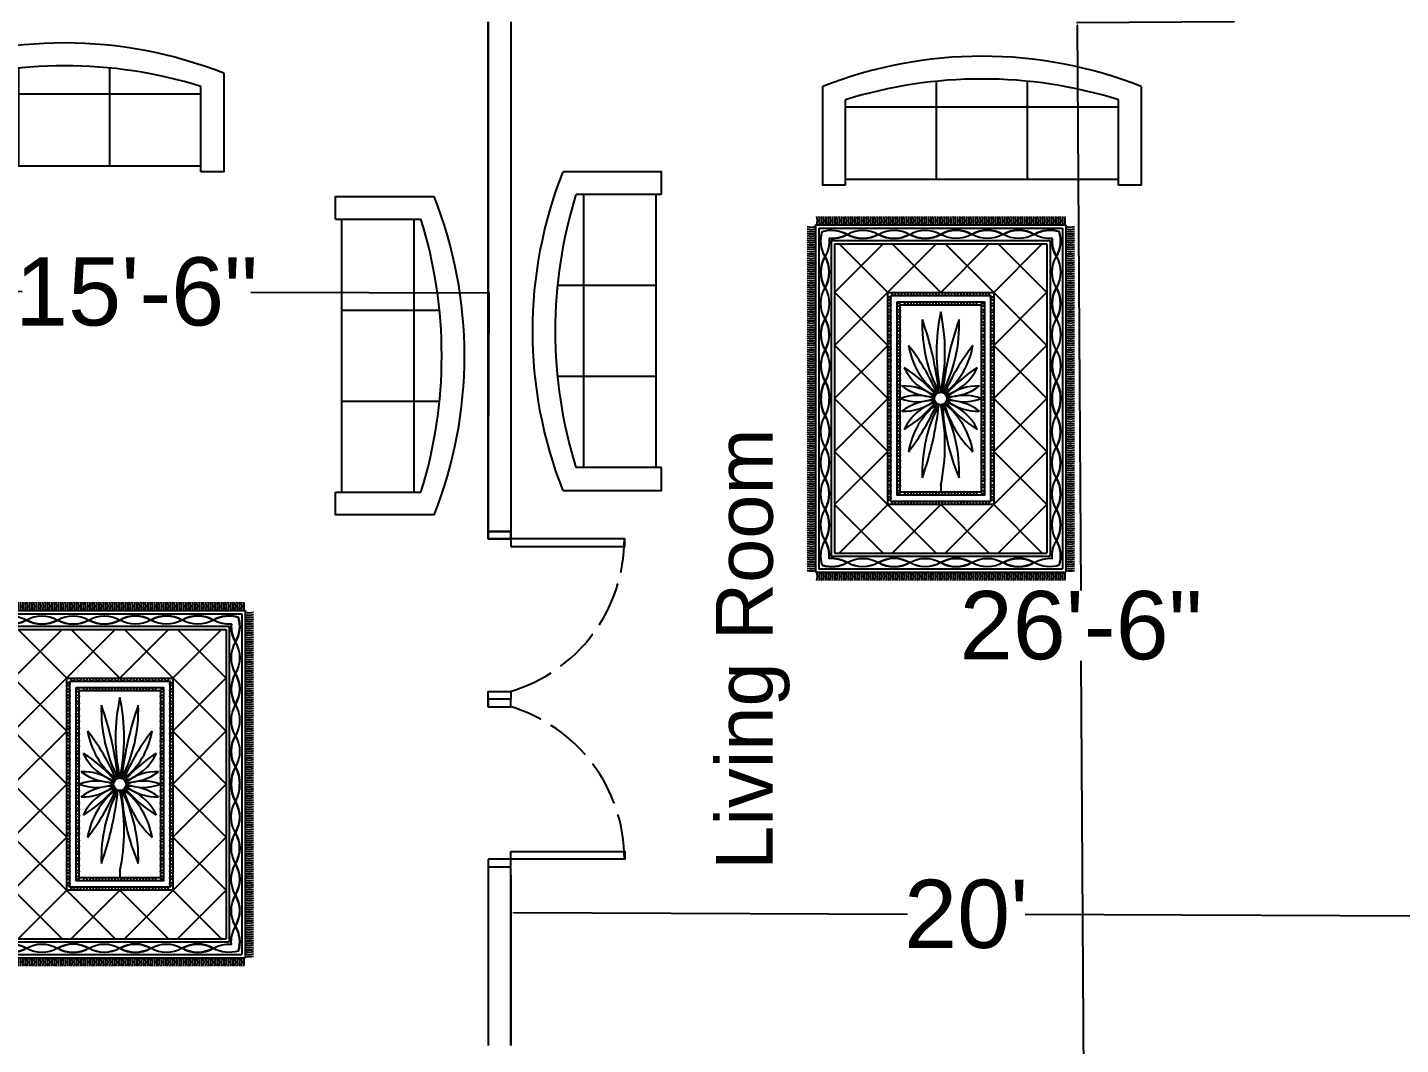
# Model space of a CAD drawing. Header units: inches. Extents: x -412 to 20037, y 548 to 16595.
# Drawn here: x 5353.7 to 5715.8, y 11722.6 to 11990.8 of the extents above; entities that cross this region are included whole.
import ezdxf

# ---------------------------------------------------------------- set-up
doc = ezdxf.new("R2010")
doc.units = ezdxf.units.IN
doc.header["$MEASUREMENT"] = 0
doc.linetypes.add('ACAD_ISO02W100', pattern=[15, 12, -3])
doc.layers.get('Defpoints').update_dxf_attribs({"color": 6})
for name, color, linetype in [('bed and sufa', 90, 'Continuous'), ('RA-AP-02$0$FLPT', 30, 'Continuous'), ('www.linecad.com', 7, 'Continuous')]:
    doc.layers.add(name, color=color, linetype=linetype)
doc.styles.get("Standard").update_dxf_attribs({"font": 'arial.ttf'})
doc.dimstyles.new('Copy of civil layout', dxfattribs={"dimtxt": 18, "dimasz": 0.625, "dimexe": 0.18, "dimexo": 0.0625, "dimgap": 0.09, "dimtad": 0, "dimtih": 1, "dimtoh": 1, "dimdec": 1, "dimzin": 0, "dimdsep": 46, "dimlunit": 4, "dimtxsty": 'Standard', "dimcen": 0.09, "dimclrd": 6, "dimclre": 256, "dimclrt": 256, "dimadec": 0, "dimazin": 0, "dimtfac": 1.5, "dimtdec": 1, "dimtofl": 0, "dimtmove": 0, "dimatfit": 0, "dimfxl": 1, "dimtolj": 1, "dimtzin": 0, "dimlwe": -1, "dimarcsym": 0})

# ---------------------------------------------------------------- blocks, each defined once
blk = doc.blocks.new('Sofa - Roundback 7 ft.')
at = {"linetype": 'Continuous'}
for p, q in [((-12.00002, -32.4421), (-12.00003, -6.5971)), ((11.99997, -32.4421), (11.99998, -6.5971)), ((-36.000027, -34), (-36.000027, -11.4696)), ((-35.999844, -13.3819), (35.9998, -13.3819)), ((35.99998, -34), (35.99998, -11.4696)), ((-36.000027, -32.4421), (35.99998, -32.4421))]:
    blk.add_line(p, q, dxfattribs=at)
for points in [[(-36.000027, -34), (-42.000027, -34), (-42.000027, -8)], [(41.99998, -8), (41.99998, -34), (35.99998, -34)]]:
    blk.add_lwpolyline(points, dxfattribs=at)
for centre, radius, start, end in [((0, -114.25), 114.25, 68.43141, 111.5686), ((-0.00001, -127.1968), 121.1968, 72.72033, 107.2797)]:
    blk.add_arc(centre, radius, start, end, dxfattribs=at)
blk = doc.blocks.new('A$C4AB51BEB')
at = {"layer": 'RA-AP-02$0$FLPT', "color": 44}
for p, q in [((1.557, -3.475), (-1.555, -3.475)), ((-1.555, -3.475), (-1.555, -5.719)), ((1.527, -3.505), (-1.525, -3.505)), ((-1.525, -3.505), (-1.525, -5.689)), ((1.527, -3.505), (1.527, -5.689)), ((1.557, -3.475), (1.557, -5.719)), ((1.415, -3.617), (-1.413, -3.617)), ((-1.413, -3.617), (-1.413, -5.577)), ((-1.384, -3.646), (-1.384, -5.548)), ((1.386, -3.646), (-1.384, -3.646)), ((1.386, -3.646), (1.386, -5.548)), ((1.415, -3.617), (1.415, -5.577)), ((1.415, -5.577), (-1.413, -5.577)), ((1.386, -5.548), (-1.384, -5.548)), ((1.557, -5.719), (-1.555, -5.719)), ((1.527, -5.689), (-1.525, -5.689))]:
    blk.add_line(p, q, dxfattribs=at)
at = {"layer": 'RA-AP-02$0$FLPT', "color": 41}
for p, q in [((-1.384, -4.556), (-0.474, -3.646)), ((-1.384, -4.081), (-0.949, -3.646)), ((-1.384, -3.687), (-0.95, -4.122)), ((-0.95, -3.646), (-0.474, -4.122)), ((-0.475, -3.646), (0.001, -4.122)), ((-0.474, -4.122), (0.001, -3.646)), ((0, -3.646), (0.476, -4.122)), ((0.001, -4.122), (0.477, -3.646)), ((0.475, -3.646), (1.386, -4.556)), ((0.476, -4.122), (0.952, -3.646)), ((0.951, -3.646), (1.386, -4.081)), ((0.951, -4.122), (1.386, -3.687)), ((-1.384, -4.162), (-0.95, -4.597)), ((0.951, -4.597), (1.386, -4.162)), ((-1.384, -5.032), (-0.95, -4.597)), ((-1.384, -4.638), (-0.474, -5.548)), ((-0.778, -4.597), (-0.838, -4.597)), ((0.475, -5.548), (1.386, -4.638)), ((0.951, -4.597), (1.386, -5.032)), ((-1.384, -5.507), (-0.95, -5.072)), ((-1.384, -5.113), (-0.949, -5.548)), ((-0.95, -5.548), (-0.474, -5.072)), ((-0.475, -5.548), (0.001, -5.072)), ((-0.474, -5.072), (0.001, -5.548)), ((0, -5.548), (0.476, -5.072)), ((0.001, -5.072), (0.477, -5.548)), ((0.476, -5.072), (0.952, -5.548)), ((0.951, -5.072), (1.386, -5.507)), ((0.951, -5.548), (1.386, -5.113))]:
    blk.add_line(p, q, dxfattribs=at)
at = {"layer": 'RA-AP-02$0$FLPT', "color": 32}
for points in [[(-1.494, -3.536, -0.208244), (-1.272, -3.561, -0.263825), (-0.992, -3.561, -0.268498), (-0.712, -3.561, -0.269722), (-0.434, -3.561, -0.27001), (-0.154, -3.562, -0.246548), (0.155, -3.562, -0.270557), (0.435, -3.562, -0.269731), (0.713, -3.561, -0.268499), (0.993, -3.561, -0.266842), (1.272, -3.561, -0.209919), (1.496, -3.536, -0.209919), (1.471, -3.76, -0.266842), (1.471, -4.039, -0.269051), (1.471, -4.32, -0.268413), (1.471, -4.597, -0.268413), (1.471, -4.874, -0.269051), (1.471, -5.155, -0.265332), (1.471, -5.435, -0.209385), (1.496, -5.658, -0.209385), (1.273, -5.633, -0.265334), (0.993, -5.633, -0.268499), (0.713, -5.633, -0.269684), (0.435, -5.632, -0.268998), (0.154, -5.632, -0.245476), (-0.154, -5.632, -0.268499), (-0.434, -5.633, -0.269722), (-0.712, -5.633, -0.268498), (-0.992, -5.633, -0.265334), (-1.272, -5.633, -0.208778), (-1.494, -5.658, -0.210272), (-1.469, -5.434, -0.266842), (-1.469, -5.155, -0.268499), (-1.469, -4.875, -0.266891), (-1.469, -4.597, -0.268413), (-1.469, -4.32, -0.270563), (-1.469, -4.039, -0.267396), (-1.469, -3.76, -0.210272), (-1.494, -3.536, -1.098641)], [(-1.494, -3.536, 0.209738), (-1.469, -3.759, -0.267949), (-1.469, -4.039, 0.267949), (-1.469, -4.319, -0.26897), (-1.469, -4.597, -0.265575)], [(-1.469, -4.597, -0.26897), (-1.469, -4.319, 0.267949), (-1.469, -4.039, -0.267949), (-1.469, -3.759, 0.150864), (-1.432, -3.598, 0.149963), (-1.272, -3.561, -0.267949), (-0.992, -3.561, 0.267949), (-0.712, -3.561, -0.271815), (-0.435, -3.562, -0.265575)], [(-1.494, -3.536, -0.208244), (-1.272, -3.561, 0.267949), (-0.992, -3.561, -0.267949), (-0.712, -3.561, 0.267091), (-0.435, -3.562)], [(1.434, -3.598, -0.151457), (1.272, -3.561, -0.265333), (0.993, -3.561, -0.267949), (0.713, -3.561, -0.265582), (0.435, -3.561, -0.270489), (0.154, -3.562, -0.241137), (-0.154, -3.562, -0.267949), (-0.434, -3.562, -0.263498), (-0.712, -3.561, -0.267949), (-0.992, -3.561, -0.265891), (-1.272, -3.561, -0.153264), (-1.432, -3.598, -0.151385), (-1.469, -3.76, -0.267396), (-1.469, -4.039, -0.270564), (-1.469, -4.32, -0.268413), (-1.469, -4.597, -0.268413), (-1.469, -4.874, -0.268502), (-1.469, -5.155, -0.263825), (-1.469, -5.435, -0.150864), (-1.432, -5.596, -0.149963), (-1.272, -5.633, -0.265333), (-0.993, -5.633, -0.268499), (-0.712, -5.633, -0.263498), (-0.434, -5.632, -0.267949), (-0.154, -5.632, -0.237901), (0.154, -5.632, -0.268499), (0.435, -5.632, -0.265012), (0.712, -5.633, -0.268508), (0.993, -5.633, -0.265886), (1.273, -5.633, -0.154219), (1.434, -5.596, -0.15417), (1.471, -5.435, -0.267396), (1.471, -5.155, -0.268499), (1.471, -4.875, -0.266895), (1.471, -4.597, -0.26897), (1.471, -4.319, -0.272074), (1.471, -4.039, -0.267396), (1.471, -3.76, -0.151457), (1.434, -3.598, -0.795022)], [(-0.435, -3.562, -0.000516), (-0.434, -3.562, 0.267949), (-0.154, -3.562, -0.144878), (0, -3.525, -0.144878)], [(-0.435, -3.562, 0.000516), (-0.434, -3.561, -0.267949), (-0.154, -3.561, 0.144878), (0, -3.599)], [(0.435, -3.562, -0.000516), (0.435, -3.561, 0.267949), (0.155, -3.561, -0.144878), (0, -3.599)], [(0.435, -3.562, 0.000516), (0.435, -3.562, -0.267949), (0.155, -3.562, 0.144878), (0, -3.525, 0.144878)], [(1.434, -3.598, -0.150936), (1.273, -3.561, 0.267949), (0.993, -3.561, -0.267949), (0.713, -3.561, 0.271815), (0.435, -3.562, 0.267091), (0.713, -3.561, -0.267949), (0.993, -3.561, 0.267949), (1.273, -3.561, -0.209385), (1.496, -3.536, 0.209385)], [(1.496, -3.536, -0.209385), (1.471, -3.759, 0.267949), (1.471, -4.039, -0.267949), (1.471, -4.319, 0.26897), (1.471, -4.597, 0.265575)], [(1.434, -3.598, 0.150936), (1.471, -3.759, -0.267949), (1.471, -4.039, 0.267949), (1.471, -4.319, -0.26897), (1.471, -4.597, -0.265575)], [(-1.494, -5.658, -0.209738), (-1.469, -5.435, 0.267949), (-1.469, -5.155, -0.267949), (-1.469, -4.875, 0.26897), (-1.469, -4.597, 0.265575)], [(-1.469, -4.597, 0.26897), (-1.469, -4.875, -0.267949), (-1.469, -5.155, 0.267949), (-1.469, -5.435, -0.150864), (-1.432, -5.596, -0.149963), (-1.272, -5.633, 0.267949), (-0.992, -5.633, -0.267949), (-0.712, -5.633, 0.271815), (-0.435, -5.632, 0.265575)], [(1.434, -5.596, -0.150936), (1.471, -5.435, 0.267949), (1.471, -5.155, -0.267949), (1.471, -4.875, 0.26897), (1.471, -4.597, 0.265575)], [(1.496, -5.658, 0.209385), (1.471, -5.435, -0.267949), (1.471, -5.155, 0.267949), (1.471, -4.875, -0.26897), (1.471, -4.597, -0.265575)], [(-1.494, -5.658, 0.208244), (-1.272, -5.633, -0.267949), (-0.992, -5.633, 0.267949), (-0.712, -5.633, -0.267091), (-0.435, -5.632)], [(-0.435, -5.632, -0.000516), (-0.434, -5.633, 0.267949), (-0.154, -5.633, -0.144878), (0, -5.595)], [(-0.435, -5.632, 0.000516), (-0.434, -5.632, -0.267949), (-0.154, -5.632, 0.144878), (0, -5.669, 0.144878)], [(0.435, -5.632, -0.000516), (0.435, -5.632, 0.267949), (0.155, -5.632, -0.144878), (0, -5.669, -0.144878)], [(1.434, -5.596, 0.150936), (1.273, -5.633, -0.267949), (0.993, -5.633, 0.267949), (0.713, -5.633, -0.271815), (0.435, -5.632, -0.267091), (0.713, -5.633, 0.267949), (0.993, -5.633, -0.267949), (1.273, -5.633, 0.209385), (1.496, -5.658, -0.209385)]]:
    blk.add_lwpolyline(points, format="xyb", dxfattribs=at)
at = {"layer": 'RA-AP-02$0$FLPT', "color": 44}
for points in [[(0.951, -4.122), (0.951, -5.072), (-0.95, -5.072), (-0.95, -4.122)], [(0.923, -4.15), (0.923, -5.044), (-0.922, -5.044), (-0.922, -4.15)], [(0.867, -4.206), (0.867, -4.988), (-0.866, -4.988), (-0.866, -4.206)], [(0.839, -4.234), (0.839, -4.96), (-0.838, -4.96), (-0.838, -4.234)]]:
    blk.add_lwpolyline(points, close=True, dxfattribs=at)
at = {"layer": 'RA-AP-02$0$FLPT', "color": 41}
for centre, radius in [((-0.936, -4.176), 0.014), ((-0.895, -4.136), 0.014), ((-0.839, -4.136), 0.014), ((-0.783, -4.136), 0.014), ((-0.727, -4.136), 0.014), ((-0.671, -4.136), 0.014), ((-0.615, -4.136), 0.014), ((-0.559, -4.136), 0.014), ((-0.503, -4.136), 0.014), ((-0.447, -4.136), 0.014), ((-0.391, -4.136), 0.014), ((-0.335, -4.136), 0.014), ((-0.279, -4.136), 0.014), ((-0.223, -4.136), 0.014), ((-0.167, -4.136), 0.014), ((-0.111, -4.136), 0.014), ((-0.055, -4.136), 0.014), ((0.001, -4.136), 0.014), ((0.057, -4.136), 0.014), ((0.113, -4.136), 0.014), ((0.169, -4.136), 0.014), ((0.225, -4.136), 0.014), ((0.281, -4.136), 0.014), ((0.337, -4.136), 0.014), ((0.393, -4.136), 0.014), ((0.449, -4.136), 0.014), ((0.505, -4.136), 0.014), ((0.561, -4.136), 0.014), ((0.617, -4.136), 0.014), ((0.673, -4.136), 0.014), ((0.729, -4.136), 0.014), ((0.785, -4.136), 0.014), ((0.841, -4.136), 0.014), ((0.897, -4.136), 0.014), ((0.937, -4.176), 0.014), ((-0.936, -4.232), 0.014), ((-0.936, -4.288), 0.014), ((-0.852, -4.288), 0.014), ((-0.839, -4.22), 0.014), ((-0.783, -4.22), 0.014), ((-0.727, -4.22), 0.014), ((-0.671, -4.22), 0.014), ((-0.615, -4.22), 0.014), ((-0.559, -4.22), 0.014), ((-0.503, -4.22), 0.014), ((-0.447, -4.22), 0.014), ((-0.391, -4.22), 0.014), ((-0.335, -4.22), 0.014), ((-0.279, -4.22), 0.014), ((-0.223, -4.22), 0.014), ((-0.167, -4.22), 0.014), ((-0.111, -4.22), 0.014), ((-0.055, -4.22), 0.014), ((0.001, -4.22), 0.014), ((0.057, -4.22), 0.014), ((0.113, -4.22), 0.014), ((0.169, -4.22), 0.014), ((0.225, -4.22), 0.014), ((0.281, -4.22), 0.014), ((0.337, -4.22), 0.014), ((0.393, -4.22), 0.014), ((0.449, -4.22), 0.014), ((0.505, -4.22), 0.014), ((0.561, -4.22), 0.014), ((0.617, -4.22), 0.014), ((0.673, -4.22), 0.014), ((0.729, -4.22), 0.014), ((0.785, -4.22), 0.014), ((0.841, -4.22), 0.014), ((0.853, -4.288), 0.014), ((0.937, -4.232), 0.014), ((0.937, -4.288), 0.014), ((-0.936, -4.344), 0.014), ((-0.936, -4.4), 0.014), ((-0.852, -4.344), 0.014), ((-0.852, -4.4), 0.014), ((0.853, -4.344), 0.014), ((0.853, -4.4), 0.014), ((0.937, -4.344), 0.014), ((0.937, -4.4), 0.014), ((-0.936, -4.456), 0.014), ((-0.936, -4.512), 0.014), ((-0.852, -4.456), 0.014), ((-0.852, -4.512), 0.014), ((0, -4.597), 0.056), ((0.853, -4.456), 0.014), ((0.853, -4.512), 0.014), ((0.937, -4.456), 0.014), ((0.937, -4.512), 0.014), ((-0.936, -4.568), 0.014), ((-0.936, -4.624), 0.014), ((-0.936, -4.68), 0.014), ((-0.852, -4.568), 0.014), ((-0.852, -4.624), 0.014), ((-0.852, -4.68), 0.014), ((0.853, -4.568), 0.014), ((0.853, -4.624), 0.014), ((0.853, -4.68), 0.014), ((0.937, -4.568), 0.014), ((0.937, -4.624), 0.014), ((0.937, -4.68), 0.014), ((-0.936, -4.736), 0.014), ((-0.936, -4.792), 0.014), ((-0.852, -4.736), 0.014), ((-0.852, -4.792), 0.014), ((0.853, -4.736), 0.014), ((0.853, -4.792), 0.014), ((0.937, -4.736), 0.014), ((0.937, -4.792), 0.014), ((-0.936, -4.848), 0.014), ((-0.936, -4.904), 0.014), ((-0.852, -4.848), 0.014), ((-0.852, -4.904), 0.014), ((0.853, -4.848), 0.014), ((0.853, -4.904), 0.014), ((0.937, -4.848), 0.014), ((0.937, -4.904), 0.014), ((-0.936, -4.96), 0.014), ((-0.936, -5.016), 0.014), ((-0.839, -4.974), 0.014), ((-0.783, -4.974), 0.014), ((-0.727, -4.974), 0.014), ((-0.671, -4.974), 0.014), ((-0.615, -4.974), 0.014), ((-0.559, -4.974), 0.014), ((-0.503, -4.974), 0.014), ((-0.447, -4.974), 0.014), ((-0.391, -4.974), 0.014), ((-0.335, -4.974), 0.014), ((-0.279, -4.974), 0.014), ((-0.223, -4.974), 0.014), ((-0.167, -4.974), 0.014), ((-0.111, -4.974), 0.014), ((-0.055, -4.974), 0.014), ((0.001, -4.974), 0.014), ((0.057, -4.974), 0.014), ((0.113, -4.974), 0.014), ((0.169, -4.974), 0.014), ((0.225, -4.974), 0.014), ((0.281, -4.974), 0.014), ((0.337, -4.974), 0.014), ((0.393, -4.974), 0.014), ((0.449, -4.974), 0.014), ((0.505, -4.974), 0.014), ((0.561, -4.974), 0.014), ((0.617, -4.974), 0.014), ((0.673, -4.974), 0.014), ((0.729, -4.974), 0.014), ((0.785, -4.974), 0.014), ((0.841, -4.974), 0.014), ((0.937, -4.96), 0.014), ((0.937, -5.016), 0.014), ((-0.895, -5.058), 0.014), ((-0.839, -5.058), 0.014), ((-0.783, -5.058), 0.014), ((-0.727, -5.058), 0.014), ((-0.671, -5.058), 0.014), ((-0.615, -5.058), 0.014), ((-0.559, -5.058), 0.014), ((-0.503, -5.058), 0.014), ((-0.447, -5.058), 0.014), ((-0.391, -5.058), 0.014), ((-0.335, -5.058), 0.014), ((-0.279, -5.058), 0.014), ((-0.223, -5.058), 0.014), ((-0.167, -5.058), 0.014), ((-0.111, -5.058), 0.014), ((-0.055, -5.058), 0.014), ((0.001, -5.058), 0.014), ((0.057, -5.058), 0.014), ((0.113, -5.058), 0.014), ((0.169, -5.058), 0.014), ((0.225, -5.058), 0.014), ((0.281, -5.058), 0.014), ((0.337, -5.058), 0.014), ((0.393, -5.058), 0.014), ((0.449, -5.058), 0.014), ((0.505, -5.058), 0.014), ((0.561, -5.058), 0.014), ((0.617, -5.058), 0.014), ((0.673, -5.058), 0.014), ((0.729, -5.058), 0.014), ((0.785, -5.058), 0.014), ((0.841, -5.058), 0.014), ((0.897, -5.058), 0.014)]:
    blk.add_circle(centre, radius, dxfattribs=at)
for centre, radius, start, end in [((-1.401, -3.438), 0.143, 164.8107, 195.1893), ((-1.381, -3.438), 0.143, 164.8107, 195.1893), ((-1.361, -3.438), 0.143, 164.8107, 195.1893), ((-1.341, -3.438), 0.143, 164.8107, 195.1893), ((-1.321, -3.438), 0.143, 164.8107, 195.1893), ((-1.301, -3.438), 0.143, 164.8107, 195.1893), ((-1.281, -3.438), 0.143, 164.8107, 195.1893), ((-1.261, -3.438), 0.143, 164.8107, 195.1893), ((-1.241, -3.438), 0.143, 164.8107, 195.1893), ((-1.221, -3.438), 0.143, 164.8107, 195.1893), ((-1.201, -3.438), 0.143, 164.8107, 195.1893), ((-1.181, -3.438), 0.143, 164.8107, 195.1893), ((-1.161, -3.438), 0.143, 164.8107, 195.1893), ((-1.141, -3.438), 0.143, 164.8107, 195.1893), ((-1.121, -3.438), 0.143, 164.8107, 195.1893), ((-1.101, -3.438), 0.143, 164.8107, 195.1893), ((-1.081, -3.438), 0.143, 164.8107, 195.1893), ((-1.061, -3.438), 0.143, 164.8107, 195.1893), ((-1.041, -3.438), 0.143, 164.8107, 195.1893), ((-1.021, -3.438), 0.143, 164.8107, 195.1893), ((-1.001, -3.438), 0.143, 164.8107, 195.1893), ((-0.981, -3.438), 0.143, 164.8107, 195.1893), ((-0.961, -3.438), 0.143, 164.8107, 195.1893), ((-0.941, -3.438), 0.143, 164.8107, 195.1893), ((-0.921, -3.438), 0.143, 164.8107, 195.1893), ((-0.901, -3.438), 0.143, 164.8107, 195.1893), ((-0.881, -3.438), 0.143, 164.8107, 195.1893), ((-0.861, -3.438), 0.143, 164.8107, 195.1893), ((-0.841, -3.438), 0.143, 164.8107, 195.1893), ((-0.821, -3.438), 0.143, 164.8107, 195.1893), ((-0.801, -3.438), 0.143, 164.8107, 195.1893), ((-0.781, -3.438), 0.143, 164.8107, 195.1893), ((-0.761, -3.438), 0.143, 164.8107, 195.1893), ((-0.741, -3.438), 0.143, 164.8107, 195.1893), ((-0.721, -3.438), 0.143, 164.8107, 195.1893), ((-0.701, -3.438), 0.143, 164.8107, 195.1893), ((-0.681, -3.438), 0.143, 164.8107, 195.1893), ((-0.661, -3.438), 0.143, 164.8107, 195.1893), ((-0.641, -3.438), 0.143, 164.8107, 195.1893), ((-0.621, -3.438), 0.143, 164.8107, 195.1893), ((-0.601, -3.438), 0.143, 164.8107, 195.1893), ((-0.581, -3.438), 0.143, 164.8107, 195.1893), ((-0.561, -3.438), 0.143, 164.8107, 195.1893), ((-0.541, -3.438), 0.143, 164.8107, 195.1893), ((-0.521, -3.438), 0.143, 164.8107, 195.1893), ((-0.501, -3.438), 0.143, 164.8107, 195.1893), ((-0.481, -3.438), 0.143, 164.8107, 195.1893), ((-0.461, -3.438), 0.143, 164.8107, 195.1893), ((-0.441, -3.438), 0.143, 164.8107, 195.1893), ((-0.421, -3.438), 0.143, 164.8107, 195.1893), ((-0.401, -3.438), 0.143, 164.8107, 195.1893), ((-0.381, -3.438), 0.143, 164.8107, 195.1893), ((-0.361, -3.438), 0.143, 164.8107, 195.1893), ((-0.341, -3.438), 0.143, 164.8107, 195.1893), ((-0.321, -3.438), 0.143, 164.8107, 195.1893), ((-0.301, -3.438), 0.143, 164.8107, 195.1893), ((-0.281, -3.438), 0.143, 164.8107, 195.1893), ((-0.261, -3.438), 0.143, 164.8107, 195.1893), ((-0.241, -3.438), 0.143, 164.8107, 195.1893), ((-0.221, -3.438), 0.143, 164.8107, 195.1893), ((-0.201, -3.438), 0.143, 164.8107, 195.1893), ((-0.181, -3.438), 0.143, 164.8107, 195.1893), ((-0.161, -3.438), 0.143, 164.8107, 195.1893), ((-0.141, -3.438), 0.143, 164.8107, 195.1893), ((-0.121, -3.438), 0.143, 164.8107, 195.1893), ((-0.101, -3.438), 0.143, 164.8107, 195.1893), ((-0.081, -3.438), 0.143, 164.8107, 195.1893), ((-0.061, -3.438), 0.143, 164.8107, 195.1893), ((-0.041, -3.438), 0.143, 164.8107, 195.1893), ((-0.021, -3.438), 0.143, 164.8107, 195.1893), ((-0.001, -3.438), 0.143, 164.8107, 195.1893), ((0.019, -3.438), 0.143, 164.8107, 195.1893), ((0.039, -3.438), 0.143, 164.8107, 195.1893), ((0.059, -3.438), 0.143, 164.8107, 195.1893), ((0.079, -3.438), 0.143, 164.8107, 195.1893), ((0.099, -3.438), 0.143, 164.8107, 195.1893), ((0.119, -3.438), 0.143, 164.8107, 195.1893), ((0.139, -3.438), 0.143, 164.8107, 195.1893), ((0.159, -3.438), 0.143, 164.8107, 195.1893), ((0.179, -3.438), 0.143, 164.8107, 195.1893), ((0.199, -3.438), 0.143, 164.8107, 195.1893), ((0.219, -3.438), 0.143, 164.8107, 195.1893), ((0.239, -3.438), 0.143, 164.8107, 195.1893), ((0.259, -3.438), 0.143, 164.8107, 195.1893), ((0.279, -3.438), 0.143, 164.8107, 195.1893), ((0.299, -3.438), 0.143, 164.8107, 195.1893), ((0.319, -3.438), 0.143, 164.8107, 195.1893), ((0.339, -3.438), 0.143, 164.8107, 195.1893), ((0.359, -3.438), 0.143, 164.8107, 195.1893), ((0.379, -3.438), 0.143, 164.8107, 195.1893), ((0.399, -3.438), 0.143, 164.8107, 195.1893), ((0.419, -3.438), 0.143, 164.8107, 195.1893), ((0.439, -3.438), 0.143, 164.8107, 195.1893), ((0.459, -3.438), 0.143, 164.8107, 195.1893), ((0.479, -3.438), 0.143, 164.8107, 195.1893), ((0.499, -3.438), 0.143, 164.8107, 195.1893), ((0.519, -3.438), 0.143, 164.8107, 195.1893), ((0.539, -3.438), 0.143, 164.8107, 195.1893), ((0.559, -3.438), 0.143, 164.8107, 195.1893), ((0.579, -3.438), 0.143, 164.8107, 195.1893), ((0.599, -3.438), 0.143, 164.8107, 195.1893), ((0.619, -3.438), 0.143, 164.8107, 195.1893), ((0.639, -3.438), 0.143, 164.8107, 195.1893), ((0.659, -3.438), 0.143, 164.8107, 195.1893), ((0.679, -3.438), 0.143, 164.8107, 195.1893), ((0.699, -3.438), 0.143, 164.8107, 195.1893), ((0.719, -3.438), 0.143, 164.8107, 195.1893), ((0.739, -3.438), 0.143, 164.8107, 195.1893), ((0.759, -3.438), 0.143, 164.8107, 195.1893), ((0.779, -3.438), 0.143, 164.8107, 195.1893), ((0.799, -3.438), 0.143, 164.8107, 195.1893), ((0.819, -3.438), 0.143, 164.8107, 195.1893), ((0.839, -3.438), 0.143, 164.8107, 195.1893), ((0.859, -3.438), 0.143, 164.8107, 195.1893), ((0.879, -3.438), 0.143, 164.8107, 195.1893), ((0.899, -3.438), 0.143, 164.8107, 195.1893), ((0.919, -3.438), 0.143, 164.8107, 195.1893), ((0.939, -3.438), 0.143, 164.8107, 195.1893), ((0.959, -3.438), 0.143, 164.8107, 195.1893), ((0.979, -3.438), 0.143, 164.8107, 195.1893), ((0.999, -3.438), 0.143, 164.8107, 195.1893), ((1.019, -3.438), 0.143, 164.8107, 195.1893), ((1.039, -3.438), 0.143, 164.8107, 195.1893), ((1.059, -3.438), 0.143, 164.8107, 195.1893), ((1.079, -3.438), 0.143, 164.8107, 195.1893), ((1.099, -3.438), 0.143, 164.8107, 195.1893), ((1.119, -3.438), 0.143, 164.8107, 195.1893), ((1.139, -3.438), 0.143, 164.8107, 195.1893), ((1.159, -3.438), 0.143, 164.8107, 195.1893), ((1.179, -3.438), 0.143, 164.8107, 195.1893), ((1.199, -3.438), 0.143, 164.8107, 195.1893), ((1.219, -3.438), 0.143, 164.8107, 195.1893), ((1.239, -3.438), 0.143, 164.8107, 195.1893), ((1.259, -3.438), 0.143, 164.8107, 195.1893), ((1.279, -3.438), 0.143, 164.8107, 195.1893), ((1.299, -3.438), 0.143, 164.8107, 195.1893), ((1.319, -3.438), 0.143, 164.8107, 195.1893), ((1.339, -3.438), 0.143, 164.8107, 195.1893), ((1.359, -3.438), 0.143, 164.8107, 195.1893), ((1.379, -3.438), 0.143, 164.8107, 195.1893), ((1.399, -3.438), 0.143, 164.8107, 195.1893), ((1.419, -3.438), 0.143, 164.8107, 195.1893), ((1.439, -3.438), 0.143, 164.8107, 195.1893), ((1.459, -3.438), 0.143, 164.8107, 195.1893), ((1.479, -3.438), 0.143, 164.8107, 195.1893), ((1.499, -3.438), 0.143, 164.8107, 195.1893), ((1.519, -3.438), 0.143, 164.8107, 195.1893), ((1.539, -3.438), 0.143, 164.8107, 195.1893), ((1.559, -3.438), 0.143, 164.8107, 195.1893), ((1.579, -3.438), 0.143, 164.8107, 195.1893), ((1.599, -3.438), 0.143, 164.8107, 195.1893), ((1.619, -3.438), 0.143, 164.8107, 195.1893), ((1.639, -3.438), 0.143, 164.8107, 195.1893), ((1.659, -3.438), 0.143, 164.8107, 195.1893), ((1.679, -3.438), 0.143, 164.8107, 195.1893), ((-1.593, -3.349), 0.143, 254.8107, 285.1893), ((-1.593, -3.369), 0.143, 254.8107, 285.1893), ((-1.593, -3.389), 0.143, 254.8107, 285.1893), ((-1.593, -3.409), 0.143, 254.8107, 285.1893), ((1.594, -3.349), 0.143, 254.8107, 285.1893), ((1.594, -3.369), 0.143, 254.8107, 285.1893), ((1.594, -3.389), 0.143, 254.8107, 285.1893), ((1.594, -3.409), 0.143, 254.8107, 285.1893), ((-1.593, -3.429), 0.143, 254.8107, 285.1893), ((-1.593, -3.449), 0.143, 254.8107, 285.1893), ((-1.593, -3.469), 0.143, 254.8107, 285.1893), ((-1.593, -3.489), 0.143, 254.8107, 285.1893), ((-1.593, -3.509), 0.143, 254.8107, 285.1893), ((-1.593, -3.529), 0.143, 254.8107, 285.1893), ((-1.593, -3.549), 0.143, 254.8107, 285.1893), ((1.594, -3.429), 0.143, 254.8107, 285.1893), ((1.594, -3.449), 0.143, 254.8107, 285.1893), ((1.594, -3.469), 0.143, 254.8107, 285.1893), ((1.594, -3.489), 0.143, 254.8107, 285.1893), ((1.594, -3.509), 0.143, 254.8107, 285.1893), ((1.594, -3.529), 0.143, 254.8107, 285.1893), ((1.594, -3.549), 0.143, 254.8107, 285.1893), ((-1.593, -3.569), 0.143, 254.8107, 285.1893), ((-1.593, -3.589), 0.143, 254.8107, 285.1893), ((-1.593, -3.609), 0.143, 254.8107, 285.1893), ((-1.593, -3.629), 0.143, 254.8107, 285.1893), ((-1.593, -3.649), 0.143, 254.8107, 285.1893), ((-1.593, -3.669), 0.143, 254.8107, 285.1893), ((1.594, -3.569), 0.143, 254.8107, 285.1893), ((1.594, -3.589), 0.143, 254.8107, 285.1893), ((1.594, -3.609), 0.143, 254.8107, 285.1893), ((1.594, -3.629), 0.143, 254.8107, 285.1893), ((1.594, -3.649), 0.143, 254.8107, 285.1893), ((1.594, -3.669), 0.143, 254.8107, 285.1893), ((-1.593, -3.689), 0.143, 254.8107, 285.1893), ((-1.593, -3.709), 0.143, 254.8107, 285.1893), ((-1.593, -3.729), 0.143, 254.8107, 285.1893), ((-1.593, -3.749), 0.143, 254.8107, 285.1893), ((-1.593, -3.769), 0.143, 254.8107, 285.1893), ((-1.593, -3.789), 0.143, 254.8107, 285.1893), ((1.594, -3.689), 0.143, 254.8107, 285.1893), ((1.594, -3.709), 0.143, 254.8107, 285.1893), ((1.594, -3.729), 0.143, 254.8107, 285.1893), ((1.594, -3.749), 0.143, 254.8107, 285.1893), ((1.594, -3.769), 0.143, 254.8107, 285.1893), ((1.594, -3.789), 0.143, 254.8107, 285.1893), ((-1.593, -3.809), 0.143, 254.8107, 285.1893), ((-1.593, -3.829), 0.143, 254.8107, 285.1893), ((-1.593, -3.849), 0.143, 254.8107, 285.1893), ((-1.593, -3.869), 0.143, 254.8107, 285.1893), ((-1.593, -3.889), 0.143, 254.8107, 285.1893), ((-1.593, -3.909), 0.143, 254.8107, 285.1893), ((1.594, -3.809), 0.143, 254.8107, 285.1893), ((1.594, -3.829), 0.143, 254.8107, 285.1893), ((1.594, -3.849), 0.143, 254.8107, 285.1893), ((1.594, -3.869), 0.143, 254.8107, 285.1893), ((1.594, -3.889), 0.143, 254.8107, 285.1893), ((1.594, -3.909), 0.143, 254.8107, 285.1893), ((-1.593, -3.929), 0.143, 254.8107, 285.1893), ((-1.593, -3.949), 0.143, 254.8107, 285.1893), ((-1.593, -3.969), 0.143, 254.8107, 285.1893), ((-1.593, -3.989), 0.143, 254.8107, 285.1893), ((-1.593, -4.009), 0.143, 254.8107, 285.1893), ((-1.593, -4.029), 0.143, 254.8107, 285.1893), ((1.594, -3.929), 0.143, 254.8107, 285.1893), ((1.594, -3.949), 0.143, 254.8107, 285.1893), ((1.594, -3.969), 0.143, 254.8107, 285.1893), ((1.594, -3.989), 0.143, 254.8107, 285.1893), ((1.594, -4.009), 0.143, 254.8107, 285.1893), ((1.594, -4.029), 0.143, 254.8107, 285.1893), ((-1.593, -4.049), 0.143, 254.8107, 285.1893), ((-1.593, -4.069), 0.143, 254.8107, 285.1893), ((-1.593, -4.089), 0.143, 254.8107, 285.1893), ((-1.593, -4.109), 0.143, 254.8107, 285.1893), ((-1.593, -4.129), 0.143, 254.8107, 285.1893), ((-1.593, -4.149), 0.143, 254.8107, 285.1893), ((-0.466, -4.68), 0.452, 16.542, 65.2186), ((0.712, -3.661), 1.161, 211.6478, 230.1128), ((0.331, -4.268), 0.444, 177.6197, 218.368), ((-0.494, -4.536), 0.477, 359.0683, 36.9195), ((0.41, -4.387), 0.438, 159.4857, 200.5143), ((-0.41, -4.387), 0.438, 339.4857, 20.5143), ((-0.331, -4.268), 0.444, 321.632, 2.3803), ((0.494, -4.536), 0.477, 143.0805, 180.9317), ((-0.712, -3.661), 1.161, 309.8872, 328.3522), ((0.466, -4.68), 0.452, 114.7814, 163.458), ((1.594, -4.049), 0.143, 254.8107, 285.1893), ((1.594, -4.069), 0.143, 254.8107, 285.1893), ((1.594, -4.089), 0.143, 254.8107, 285.1893), ((1.594, -4.109), 0.143, 254.8107, 285.1893), ((1.594, -4.129), 0.143, 254.8107, 285.1893), ((1.594, -4.149), 0.143, 254.8107, 285.1893), ((-1.593, -4.169), 0.143, 254.8107, 285.1893), ((-1.593, -4.189), 0.143, 254.8107, 285.1893), ((-1.593, -4.209), 0.143, 254.8107, 285.1893), ((-1.593, -4.229), 0.143, 254.8107, 285.1893), ((-1.593, -4.249), 0.143, 254.8107, 285.1893), ((-1.593, -4.269), 0.143, 254.8107, 285.1893), ((-1.593, -4.289), 0.143, 254.8107, 285.1893), ((-0.589, -4.989), 0.69, 37.9836, 80.5854), ((0.751, -2.733), 1.997, 232.0693, 246.4997), ((-0.751, -2.733), 1.997, 293.5003, 307.9307), ((0.589, -4.989), 0.69, 99.4146, 142.0164), ((1.594, -4.169), 0.143, 254.8107, 285.1893), ((1.594, -4.189), 0.143, 254.8107, 285.1893), ((1.594, -4.209), 0.143, 254.8107, 285.1893), ((1.594, -4.229), 0.143, 254.8107, 285.1893), ((1.594, -4.249), 0.143, 254.8107, 285.1893), ((1.594, -4.269), 0.143, 254.8107, 285.1893), ((1.594, -4.289), 0.143, 254.8107, 285.1893), ((-1.593, -4.309), 0.143, 254.8107, 285.1893), ((-1.593, -4.329), 0.143, 254.8107, 285.1893), ((-1.593, -4.349), 0.143, 254.8107, 285.1893), ((-1.593, -4.369), 0.143, 254.8107, 285.1893), ((-1.593, -4.389), 0.143, 254.8107, 285.1893), ((-1.593, -4.409), 0.143, 254.8107, 285.1893), ((-0.668, -5.777), 1.346, 62.8428, 91.7609), ((0.272, -1.608), 2.99, 250.8479, 263.7558), ((0.668, -5.777), 1.346, 88.2391, 117.1572), ((-0.272, -1.608), 2.99, 276.2442, 289.1521), ((1.594, -4.309), 0.143, 254.8107, 285.1893), ((1.594, -4.329), 0.143, 254.8107, 285.1893), ((1.594, -4.349), 0.143, 254.8107, 285.1893), ((1.594, -4.369), 0.143, 254.8107, 285.1893), ((1.594, -4.389), 0.143, 254.8107, 285.1893), ((1.594, -4.409), 0.143, 254.8107, 285.1893), ((-1.593, -4.429), 0.143, 254.8107, 285.1893), ((-1.593, -4.449), 0.143, 254.8107, 285.1893), ((-1.593, -4.469), 0.143, 254.8107, 285.1893), ((-1.593, -4.489), 0.143, 254.8107, 285.1893), ((-1.593, -4.509), 0.143, 254.8107, 285.1893), ((-1.593, -4.529), 0.143, 254.8107, 285.1893), ((-0.417, -2.918), 1.717, 257.8591, 282.1409), ((0.008, -6.416), 1.803, 91.9525, 113.4438), ((-0.668, -3.417), 1.346, 268.2391, 297.1572), ((-0.589, -4.205), 0.69, 279.4146, 322.0164), ((0.194, -5.523), 0.925, 104.9836, 136.4473), ((-0.466, -4.514), 0.452, 294.7814, 343.458), ((0.712, -5.533), 1.161, 129.8872, 148.3522), ((-0.494, -4.658), 0.477, 323.0805, 0.9317), ((0.331, -4.926), 0.444, 141.632, 182.3803), ((0.41, -4.807), 0.438, 159.4857, 200.5143), ((-0.41, -4.807), 0.438, 339.4857, 20.5143), ((-0.331, -4.926), 0.444, 357.6197, 38.368), ((0.494, -4.658), 0.477, 179.0683, 216.9195), ((-0.712, -5.533), 1.161, 31.6478, 50.1128), ((0.466, -4.514), 0.452, 196.542, 245.2186), ((0.589, -4.205), 0.69, 217.9836, 260.5854), ((-0.751, -6.461), 1.997, 52.0693, 66.4997), ((0.668, -3.417), 1.346, 242.8428, 271.7609), ((-0.272, -7.586), 2.99, 70.8479, 83.7558), ((0.417, -6.276), 1.717, 77.8591, 102.1409), ((0.417, -2.918), 1.717, 257.8591, 282.1409), ((1.594, -4.429), 0.143, 254.8107, 285.1893), ((1.594, -4.449), 0.143, 254.8107, 285.1893), ((1.594, -4.469), 0.143, 254.8107, 285.1893), ((1.594, -4.489), 0.143, 254.8107, 285.1893), ((1.594, -4.509), 0.143, 254.8107, 285.1893), ((1.594, -4.529), 0.143, 254.8107, 285.1893), ((-1.593, -4.549), 0.143, 254.8107, 285.1893), ((-1.593, -4.569), 0.143, 254.8107, 285.1893), ((-1.593, -4.589), 0.143, 254.8107, 285.1893), ((-1.593, -4.609), 0.143, 254.8107, 285.1893), ((-1.593, -4.629), 0.143, 254.8107, 285.1893), ((-1.593, -4.649), 0.143, 254.8107, 285.1893), ((1.594, -4.549), 0.143, 254.8107, 285.1893), ((1.594, -4.569), 0.143, 254.8107, 285.1893), ((1.594, -4.589), 0.143, 254.8107, 285.1893), ((1.594, -4.609), 0.143, 254.8107, 285.1893), ((1.594, -4.629), 0.143, 254.8107, 285.1893), ((1.594, -4.649), 0.143, 254.8107, 285.1893), ((-1.593, -4.669), 0.143, 254.8107, 285.1893), ((-1.593, -4.689), 0.143, 254.8107, 285.1893), ((-1.593, -4.709), 0.143, 254.8107, 285.1893), ((-1.593, -4.729), 0.143, 254.8107, 285.1893), ((-1.593, -4.749), 0.143, 254.8107, 285.1893), ((-1.593, -4.769), 0.143, 254.8107, 285.1893), ((1.594, -4.669), 0.143, 254.8107, 285.1893), ((1.594, -4.689), 0.143, 254.8107, 285.1893), ((1.594, -4.709), 0.143, 254.8107, 285.1893), ((1.594, -4.729), 0.143, 254.8107, 285.1893), ((1.594, -4.749), 0.143, 254.8107, 285.1893), ((1.594, -4.769), 0.143, 254.8107, 285.1893), ((-1.593, -4.789), 0.143, 254.8107, 285.1893), ((-1.593, -4.809), 0.143, 254.8107, 285.1893), ((-1.593, -4.829), 0.143, 254.8107, 285.1893), ((-1.593, -4.849), 0.143, 254.8107, 285.1893), ((-1.593, -4.869), 0.143, 254.8107, 285.1893), ((-1.593, -4.889), 0.143, 254.8107, 285.1893), ((1.594, -4.789), 0.143, 254.8107, 285.1893), ((1.594, -4.809), 0.143, 254.8107, 285.1893), ((1.594, -4.829), 0.143, 254.8107, 285.1893), ((1.594, -4.849), 0.143, 254.8107, 285.1893), ((1.594, -4.869), 0.143, 254.8107, 285.1893), ((1.594, -4.889), 0.143, 254.8107, 285.1893), ((-1.593, -4.909), 0.143, 254.8107, 285.1893), ((-1.593, -4.929), 0.143, 254.8107, 285.1893), ((-1.593, -4.949), 0.143, 254.8107, 285.1893), ((-1.593, -4.969), 0.143, 254.8107, 285.1893), ((-1.593, -4.989), 0.143, 254.8107, 285.1893), ((-1.593, -5.009), 0.143, 254.8107, 285.1893), ((1.594, -4.909), 0.143, 254.8107, 285.1893), ((1.594, -4.929), 0.143, 254.8107, 285.1893), ((1.594, -4.949), 0.143, 254.8107, 285.1893), ((1.594, -4.969), 0.143, 254.8107, 285.1893), ((1.594, -4.989), 0.143, 254.8107, 285.1893), ((1.594, -5.009), 0.143, 254.8107, 285.1893), ((-1.593, -5.029), 0.143, 254.8107, 285.1893), ((-1.593, -5.049), 0.143, 254.8107, 285.1893), ((-1.593, -5.069), 0.143, 254.8107, 285.1893), ((-1.593, -5.089), 0.143, 254.8107, 285.1893), ((-1.593, -5.109), 0.143, 254.8107, 285.1893), ((-1.593, -5.129), 0.143, 254.8107, 285.1893), ((-1.593, -5.149), 0.143, 254.8107, 285.1893), ((1.594, -5.029), 0.143, 254.8107, 285.1893), ((1.594, -5.049), 0.143, 254.8107, 285.1893), ((1.594, -5.069), 0.143, 254.8107, 285.1893), ((1.594, -5.089), 0.143, 254.8107, 285.1893), ((1.594, -5.109), 0.143, 254.8107, 285.1893), ((1.594, -5.129), 0.143, 254.8107, 285.1893), ((1.594, -5.149), 0.143, 254.8107, 285.1893), ((-1.593, -5.169), 0.143, 254.8107, 285.1893), ((-1.593, -5.189), 0.143, 254.8107, 285.1893), ((-1.593, -5.209), 0.143, 254.8107, 285.1893), ((-1.593, -5.229), 0.143, 254.8107, 285.1893), ((-1.593, -5.249), 0.143, 254.8107, 285.1893), ((-1.593, -5.269), 0.143, 254.8107, 285.1893), ((1.594, -5.169), 0.143, 254.8107, 285.1893), ((1.594, -5.189), 0.143, 254.8107, 285.1893), ((1.594, -5.209), 0.143, 254.8107, 285.1893), ((1.594, -5.229), 0.143, 254.8107, 285.1893), ((1.594, -5.249), 0.143, 254.8107, 285.1893), ((1.594, -5.269), 0.143, 254.8107, 285.1893), ((-1.593, -5.289), 0.143, 254.8107, 285.1893), ((-1.593, -5.309), 0.143, 254.8107, 285.1893), ((-1.593, -5.329), 0.143, 254.8107, 285.1893), ((-1.593, -5.349), 0.143, 254.8107, 285.1893), ((-1.593, -5.369), 0.143, 254.8107, 285.1893), ((-1.593, -5.389), 0.143, 254.8107, 285.1893), ((1.594, -5.289), 0.143, 254.8107, 285.1893), ((1.594, -5.309), 0.143, 254.8107, 285.1893), ((1.594, -5.329), 0.143, 254.8107, 285.1893), ((1.594, -5.349), 0.143, 254.8107, 285.1893), ((1.594, -5.369), 0.143, 254.8107, 285.1893), ((1.594, -5.389), 0.143, 254.8107, 285.1893), ((-1.593, -5.409), 0.143, 254.8107, 285.1893), ((-1.593, -5.429), 0.143, 254.8107, 285.1893), ((-1.593, -5.449), 0.143, 254.8107, 285.1893), ((-1.593, -5.469), 0.143, 254.8107, 285.1893), ((-1.593, -5.489), 0.143, 254.8107, 285.1893), ((-1.593, -5.509), 0.143, 254.8107, 285.1893), ((1.594, -5.409), 0.143, 254.8107, 285.1893), ((1.594, -5.429), 0.143, 254.8107, 285.1893), ((1.594, -5.449), 0.143, 254.8107, 285.1893), ((1.594, -5.469), 0.143, 254.8107, 285.1893), ((1.594, -5.489), 0.143, 254.8107, 285.1893), ((1.594, -5.509), 0.143, 254.8107, 285.1893), ((-1.593, -5.529), 0.143, 254.8107, 285.1893), ((-1.593, -5.549), 0.143, 254.8107, 285.1893), ((-1.593, -5.569), 0.143, 254.8107, 285.1893), ((-1.401, -5.757), 0.143, 164.8107, 195.1893), ((-1.381, -5.757), 0.143, 164.8107, 195.1893), ((-1.361, -5.757), 0.143, 164.8107, 195.1893), ((-1.341, -5.757), 0.143, 164.8107, 195.1893), ((-1.321, -5.757), 0.143, 164.8107, 195.1893), ((-1.301, -5.757), 0.143, 164.8107, 195.1893), ((-1.281, -5.757), 0.143, 164.8107, 195.1893), ((-1.261, -5.757), 0.143, 164.8107, 195.1893), ((-1.241, -5.757), 0.143, 164.8107, 195.1893), ((-1.221, -5.757), 0.143, 164.8107, 195.1893), ((-1.201, -5.757), 0.143, 164.8107, 195.1893), ((-1.181, -5.757), 0.143, 164.8107, 195.1893), ((-1.161, -5.757), 0.143, 164.8107, 195.1893), ((-1.141, -5.757), 0.143, 164.8107, 195.1893), ((-1.121, -5.757), 0.143, 164.8107, 195.1893), ((-1.101, -5.757), 0.143, 164.8107, 195.1893), ((-1.081, -5.757), 0.143, 164.8107, 195.1893), ((-1.061, -5.757), 0.143, 164.8107, 195.1893), ((-1.041, -5.757), 0.143, 164.8107, 195.1893), ((-1.021, -5.757), 0.143, 164.8107, 195.1893), ((-1.001, -5.757), 0.143, 164.8107, 195.1893), ((-0.981, -5.757), 0.143, 164.8107, 195.1893), ((-0.961, -5.757), 0.143, 164.8107, 195.1893), ((-0.941, -5.757), 0.143, 164.8107, 195.1893), ((-0.921, -5.757), 0.143, 164.8107, 195.1893), ((-0.901, -5.757), 0.143, 164.8107, 195.1893), ((-0.881, -5.757), 0.143, 164.8107, 195.1893), ((-0.861, -5.757), 0.143, 164.8107, 195.1893), ((-0.841, -5.757), 0.143, 164.8107, 195.1893), ((-0.821, -5.757), 0.143, 164.8107, 195.1893), ((-0.801, -5.757), 0.143, 164.8107, 195.1893), ((-0.781, -5.757), 0.143, 164.8107, 195.1893), ((-0.761, -5.757), 0.143, 164.8107, 195.1893), ((-0.741, -5.757), 0.143, 164.8107, 195.1893), ((-0.721, -5.757), 0.143, 164.8107, 195.1893), ((-0.701, -5.757), 0.143, 164.8107, 195.1893), ((-0.681, -5.757), 0.143, 164.8107, 195.1893), ((-0.661, -5.757), 0.143, 164.8107, 195.1893), ((-0.641, -5.757), 0.143, 164.8107, 195.1893), ((-0.621, -5.757), 0.143, 164.8107, 195.1893), ((-0.601, -5.757), 0.143, 164.8107, 195.1893), ((-0.581, -5.757), 0.143, 164.8107, 195.1893), ((-0.561, -5.757), 0.143, 164.8107, 195.1893), ((-0.541, -5.757), 0.143, 164.8107, 195.1893), ((-0.521, -5.757), 0.143, 164.8107, 195.1893), ((-0.501, -5.757), 0.143, 164.8107, 195.1893), ((-0.481, -5.757), 0.143, 164.8107, 195.1893), ((-0.461, -5.757), 0.143, 164.8107, 195.1893), ((-0.441, -5.757), 0.143, 164.8107, 195.1893), ((-0.421, -5.757), 0.143, 164.8107, 195.1893), ((-0.401, -5.757), 0.143, 164.8107, 195.1893), ((-0.381, -5.757), 0.143, 164.8107, 195.1893), ((-0.361, -5.757), 0.143, 164.8107, 195.1893), ((-0.341, -5.757), 0.143, 164.8107, 195.1893), ((-0.321, -5.757), 0.143, 164.8107, 195.1893), ((-0.301, -5.757), 0.143, 164.8107, 195.1893), ((-0.281, -5.757), 0.143, 164.8107, 195.1893), ((-0.261, -5.757), 0.143, 164.8107, 195.1893), ((-0.241, -5.757), 0.143, 164.8107, 195.1893), ((-0.221, -5.757), 0.143, 164.8107, 195.1893), ((-0.201, -5.757), 0.143, 164.8107, 195.1893), ((-0.181, -5.757), 0.143, 164.8107, 195.1893), ((-0.161, -5.757), 0.143, 164.8107, 195.1893), ((-0.141, -5.757), 0.143, 164.8107, 195.1893), ((-0.121, -5.757), 0.143, 164.8107, 195.1893), ((-0.101, -5.757), 0.143, 164.8107, 195.1893), ((-0.081, -5.757), 0.143, 164.8107, 195.1893), ((-0.061, -5.757), 0.143, 164.8107, 195.1893), ((-0.041, -5.757), 0.143, 164.8107, 195.1893), ((-0.021, -5.757), 0.143, 164.8107, 195.1893), ((-0.001, -5.757), 0.143, 164.8107, 195.1893), ((0.019, -5.757), 0.143, 164.8107, 195.1893), ((0.039, -5.757), 0.143, 164.8107, 195.1893), ((0.059, -5.757), 0.143, 164.8107, 195.1893), ((0.079, -5.757), 0.143, 164.8107, 195.1893), ((0.099, -5.757), 0.143, 164.8107, 195.1893), ((0.119, -5.757), 0.143, 164.8107, 195.1893), ((0.139, -5.757), 0.143, 164.8107, 195.1893), ((0.159, -5.757), 0.143, 164.8107, 195.1893), ((0.179, -5.757), 0.143, 164.8107, 195.1893), ((0.199, -5.757), 0.143, 164.8107, 195.1893), ((0.219, -5.757), 0.143, 164.8107, 195.1893), ((0.239, -5.757), 0.143, 164.8107, 195.1893), ((0.259, -5.757), 0.143, 164.8107, 195.1893), ((0.279, -5.757), 0.143, 164.8107, 195.1893), ((0.299, -5.757), 0.143, 164.8107, 195.1893), ((0.319, -5.757), 0.143, 164.8107, 195.1893), ((0.339, -5.757), 0.143, 164.8107, 195.1893), ((0.359, -5.757), 0.143, 164.8107, 195.1893), ((0.379, -5.757), 0.143, 164.8107, 195.1893), ((0.399, -5.757), 0.143, 164.8107, 195.1893), ((0.419, -5.757), 0.143, 164.8107, 195.1893), ((0.439, -5.757), 0.143, 164.8107, 195.1893), ((0.459, -5.757), 0.143, 164.8107, 195.1893), ((0.479, -5.757), 0.143, 164.8107, 195.1893), ((0.499, -5.757), 0.143, 164.8107, 195.1893), ((0.519, -5.757), 0.143, 164.8107, 195.1893), ((0.539, -5.757), 0.143, 164.8107, 195.1893), ((0.559, -5.757), 0.143, 164.8107, 195.1893), ((0.579, -5.757), 0.143, 164.8107, 195.1893), ((0.599, -5.757), 0.143, 164.8107, 195.1893), ((0.619, -5.757), 0.143, 164.8107, 195.1893), ((0.639, -5.757), 0.143, 164.8107, 195.1893), ((0.659, -5.757), 0.143, 164.8107, 195.1893), ((0.679, -5.757), 0.143, 164.8107, 195.1893), ((0.699, -5.757), 0.143, 164.8107, 195.1893), ((0.719, -5.757), 0.143, 164.8107, 195.1893), ((0.739, -5.757), 0.143, 164.8107, 195.1893), ((0.759, -5.757), 0.143, 164.8107, 195.1893), ((0.779, -5.757), 0.143, 164.8107, 195.1893), ((0.799, -5.757), 0.143, 164.8107, 195.1893), ((0.819, -5.757), 0.143, 164.8107, 195.1893), ((0.839, -5.757), 0.143, 164.8107, 195.1893), ((0.859, -5.757), 0.143, 164.8107, 195.1893), ((0.879, -5.757), 0.143, 164.8107, 195.1893), ((0.899, -5.757), 0.143, 164.8107, 195.1893), ((0.919, -5.757), 0.143, 164.8107, 195.1893), ((0.939, -5.757), 0.143, 164.8107, 195.1893), ((0.959, -5.757), 0.143, 164.8107, 195.1893), ((0.979, -5.757), 0.143, 164.8107, 195.1893), ((0.999, -5.757), 0.143, 164.8107, 195.1893), ((1.019, -5.757), 0.143, 164.8107, 195.1893), ((1.039, -5.757), 0.143, 164.8107, 195.1893), ((1.059, -5.757), 0.143, 164.8107, 195.1893), ((1.079, -5.757), 0.143, 164.8107, 195.1893), ((1.099, -5.757), 0.143, 164.8107, 195.1893), ((1.119, -5.757), 0.143, 164.8107, 195.1893), ((1.139, -5.757), 0.143, 164.8107, 195.1893), ((1.159, -5.757), 0.143, 164.8107, 195.1893), ((1.179, -5.757), 0.143, 164.8107, 195.1893), ((1.199, -5.757), 0.143, 164.8107, 195.1893), ((1.219, -5.757), 0.143, 164.8107, 195.1893), ((1.239, -5.757), 0.143, 164.8107, 195.1893), ((1.259, -5.757), 0.143, 164.8107, 195.1893), ((1.279, -5.757), 0.143, 164.8107, 195.1893), ((1.299, -5.757), 0.143, 164.8107, 195.1893), ((1.319, -5.757), 0.143, 164.8107, 195.1893), ((1.339, -5.757), 0.143, 164.8107, 195.1893), ((1.359, -5.757), 0.143, 164.8107, 195.1893), ((1.379, -5.757), 0.143, 164.8107, 195.1893), ((1.399, -5.757), 0.143, 164.8107, 195.1893), ((1.419, -5.757), 0.143, 164.8107, 195.1893), ((1.439, -5.757), 0.143, 164.8107, 195.1893), ((1.459, -5.757), 0.143, 164.8107, 195.1893), ((1.479, -5.757), 0.143, 164.8107, 195.1893), ((1.499, -5.757), 0.143, 164.8107, 195.1893), ((1.519, -5.757), 0.143, 164.8107, 195.1893), ((1.539, -5.757), 0.143, 164.8107, 195.1893), ((1.559, -5.757), 0.143, 164.8107, 195.1893), ((1.579, -5.757), 0.143, 164.8107, 195.1893), ((1.599, -5.757), 0.143, 164.8107, 195.1893), ((1.619, -5.757), 0.143, 164.8107, 195.1893), ((1.639, -5.757), 0.143, 164.8107, 195.1893), ((1.659, -5.757), 0.143, 164.8107, 195.1893), ((1.679, -5.757), 0.143, 164.8107, 195.1893), ((1.594, -5.529), 0.143, 254.8107, 285.1893), ((1.594, -5.549), 0.143, 254.8107, 285.1893), ((1.594, -5.569), 0.143, 254.8107, 285.1893)]:
    blk.add_arc(centre, radius, start, end, dxfattribs=at)
at = {"layer": 'RA-AP-02$0$FLPT', "color": 32}
for centre, radius, start, end in [((0, -3.856), 0.333, 62.4159, 117.5841), ((0, -3.272), 0.328, 242.026, 297.974), ((0, -5.922), 0.328, 62.026, 117.974), ((0, -5.338), 0.333, 242.4159, 297.5841)]:
    blk.add_arc(centre, radius, start, end, dxfattribs=at)
blk = doc.blocks.new('*D74')
at = {"layer": 'Defpoints', "transparency": 16777216}
for p, q in [((5481.23, 11740.48), (5481.3, 11757.59)), ((5721.23, 11739.48), (5721.3, 11756.59))]:
    blk.add_line(p, q, dxfattribs=at)
at = {"layer": 'Defpoints', "color": 6, "lineweight": -2, "transparency": 16777216}
for p, q in [((5481.92, 11757.41), (5585.78, 11756.98)), ((5720.67, 11756.42), (5616.81, 11756.85))]:
    blk.add_line(p, q, dxfattribs=at)
at = {"layer": 'Defpoints', "color": 0, "transparency": 16777216}
for p in [(5721.3, 11756.41), (5481.23, 11740.41), (5721.23, 11739.41)]:
    blk.add_point(p, dxfattribs=at)
at = {"layer": 'Defpoints', "color": 6, "transparency": 16777216}
for points in [[(5481.92, 11757.52), (5481.92, 11757.31), (5481.3, 11757.41)], [(5720.67, 11756.52), (5720.67, 11756.31), (5721.3, 11756.41)]]:
    blk.add_solid(points, dxfattribs=at)
at = {"layer": 'Defpoints', "transparency": 16777216, "insert": (5601.3, 11756.91), "char_height": 18, "attachment_point": 5}
blk.add_mtext("\\A1;20'", dxfattribs=at)
blk = doc.blocks.new('*D75')
at = {"layer": 'Defpoints', "transparency": 16777216}
for p, q in [((5672.03, 11992.32), (5630.42, 11992.05)), ((5674.03, 11674.32), (5632.42, 11674.06))]:
    blk.add_line(p, q, dxfattribs=at)
at = {"layer": 'Defpoints', "color": 6, "lineweight": -2, "transparency": 16777216}
for p, q in [((5630.6, 11991.43), (5631.54, 11842.34)), ((5632.59, 11674.68), (5631.65, 11823.78))]:
    blk.add_line(p, q, dxfattribs=at)
at = {"layer": 'Defpoints', "color": 0, "transparency": 16777216}
for p in [(5672.09, 11992.32), (5632.6, 11674.06), (5674.09, 11674.32)]:
    blk.add_point(p, dxfattribs=at)
at = {"layer": 'Defpoints', "color": 6, "transparency": 16777216}
for points in [[(5630.7, 11991.43), (5630.5, 11991.43), (5630.6, 11992.05)], [(5632.7, 11674.68), (5632.49, 11674.68), (5632.6, 11674.06)]]:
    blk.add_solid(points, dxfattribs=at)
at = {"layer": 'Defpoints', "transparency": 16777216, "insert": (5631.6, 11833.06), "char_height": 18, "attachment_point": 5}
blk.add_mtext('\\A1;26\'-6"', dxfattribs=at)
blk = doc.blocks.new('*D90')
at = {"layer": 'Defpoints', "transparency": 16777216}
for p, q in [((5289.23, 11856.75), (5289.49, 11921.65)), ((5475.23, 11855.99), (5475.49, 11920.89))]:
    blk.add_line(p, q, dxfattribs=at)
at = {"layer": 'Defpoints', "color": 6, "lineweight": -2, "transparency": 16777216}
for p, q in [((5290.12, 11921.47), (5352.33, 11921.21)), ((5474.87, 11920.71), (5412.65, 11920.97))]:
    blk.add_line(p, q, dxfattribs=at)
at = {"layer": 'Defpoints', "color": 0, "transparency": 16777216}
for p in [(5475.49, 11920.71), (5289.23, 11856.69), (5475.23, 11855.93)]:
    blk.add_point(p, dxfattribs=at)
at = {"layer": 'Defpoints', "color": 6, "transparency": 16777216}
for points in [[(5290.12, 11921.57), (5290.12, 11921.37), (5289.49, 11921.47)], [(5474.87, 11920.81), (5474.87, 11920.61), (5475.49, 11920.71)]]:
    blk.add_solid(points, dxfattribs=at)
at = {"layer": 'Defpoints', "transparency": 16777216, "insert": (5382.49, 11921.09), "char_height": 18, "attachment_point": 5}
blk.add_mtext('\\A1;15\'-6"', dxfattribs=at)

msp = doc.modelspace()

# ---------------------------------------------------------------- linework, layer by layer
for p, q in [((5481.23, 11992.32), (5481.23, 11857.93)), ((5475.23, 11769.44), (5475.23, 11722.32)), ((5481.23, 11722.32), (5481.23, 11769.44)), ((5481.23, 11767.28), (5481.23, 11722.32))]:
    msp.add_line(p, q)
msp.add_lwpolyline([(5475.23, 11992.32), (5475.23, 11857.93), (5475.23, 11857.93), (5475.23, 11992.32)], close=True)
at = {"color": 240, "true_color": 0xed1f24}
for points in [[(5475.23, 11855.93), (5475.23, 11857.93), (5481.23, 11857.93), (5481.23, 11853.93)], [(5481.23, 11853.93), (5511.23, 11853.93), (5511.23, 11855.93), (5475.23, 11855.93)], [(5481.23, 11815.75), (5481.23, 11813.68), (5475.23, 11813.68), (5475.23, 11815.68)], [(5481.23, 11811.61), (5481.23, 11813.68), (5475.23, 11813.68), (5475.23, 11811.68)], [(5475.23, 11771.44), (5475.23, 11769.44), (5481.23, 11769.44), (5481.23, 11773.44)], [(5481.23, 11773.44), (5511.23, 11773.44), (5511.23, 11771.44), (5475.23, 11771.44)]]:
    msp.add_lwpolyline(points, dxfattribs=at)
for points in [[(5475.23, 11857.93), (5475.23, 11855.93), (5481.23, 11855.93), (5481.23, 11857.93)], [(5475.23, 11813.68), (5475.23, 11815.68), (5481.23, 11815.68), (5481.23, 11813.68)], [(5475.23, 11813.68), (5475.23, 11811.68), (5481.23, 11811.68), (5481.23, 11813.68)]]:
    msp.add_lwpolyline(points, close=True, dxfattribs=at)
msp.add_lwpolyline([(5475.23, 11811.68), (5475.23, 11815.68)])
at = {"color": 240, "linetype": 'ACAD_ISO02W100', "true_color": 0xed1f24}
for centre, start, end in [((5469.23, 11855.93), 286.2953, 0), ((5469.23, 11771.44), 0, 73.7047)]:
    msp.add_arc(centre, 41.93, start, end, dxfattribs=at)

# ---------------------------------------------------------------- block references
at = {"layer": 'bed and sufa'}
for p in [(5363.48, 11986.74), (5605.48, 11983.24)]:
    msp.add_blockref('Sofa - Roundback 7 ft.', p, dxfattribs=at)
at = {"layer": 'bed and sufa', "xscale": -1, "rotation": 90}
msp.add_blockref('Sofa - Roundback 7 ft.', (5486.98, 11910.74), dxfattribs=at)
at = {"layer": 'bed and sufa', "rotation": 269.9999999999999}
msp.add_blockref('Sofa - Roundback 7 ft.', (5468.98, 11904.24), dxfattribs=at)
at = {"layer": 'www.linecad.com', "xscale": 29.44256824903105, "yscale": 29.44256824903105, "zscale": 29.44256824903105, "rotation": 90}
for p in [(5459.23, 11892.95), (5242.74, 11791.22)]:
    msp.add_blockref('A$C4AB51BEB', p, dxfattribs=at)

# ---------------------------------------------------------------- texts
msp.add_text('Living Room', height=15, rotation=90).set_placement((5550.28, 11768.63))

# ---------------------------------------------------------------- dimensions: what is measured, and where the dimension line sits
at = {"layer": 'Defpoints'}
for p1, p2, distance, picture, middle in [((5672.09, 11992.32), (5674.09, 11674.32), -41.5, '*D75', (5631.6, 11833.06)), ((5289.23, 11856.69), (5475.23, 11855.93), 64.78, '*D90', (5382.49, 11921.09)), ((5481.23, 11740.41), (5721.23, 11739.41), 17, '*D74', (5601.3, 11756.91))]:
    dim = msp.add_aligned_dim(p1=p1, p2=p2, distance=distance, dimstyle='Copy of civil layout', dxfattribs=at)
    dim.commit()
    dim.dimension.update_dxf_attribs({"geometry": picture, "text_midpoint": middle})

doc.saveas('drawing.dxf')
